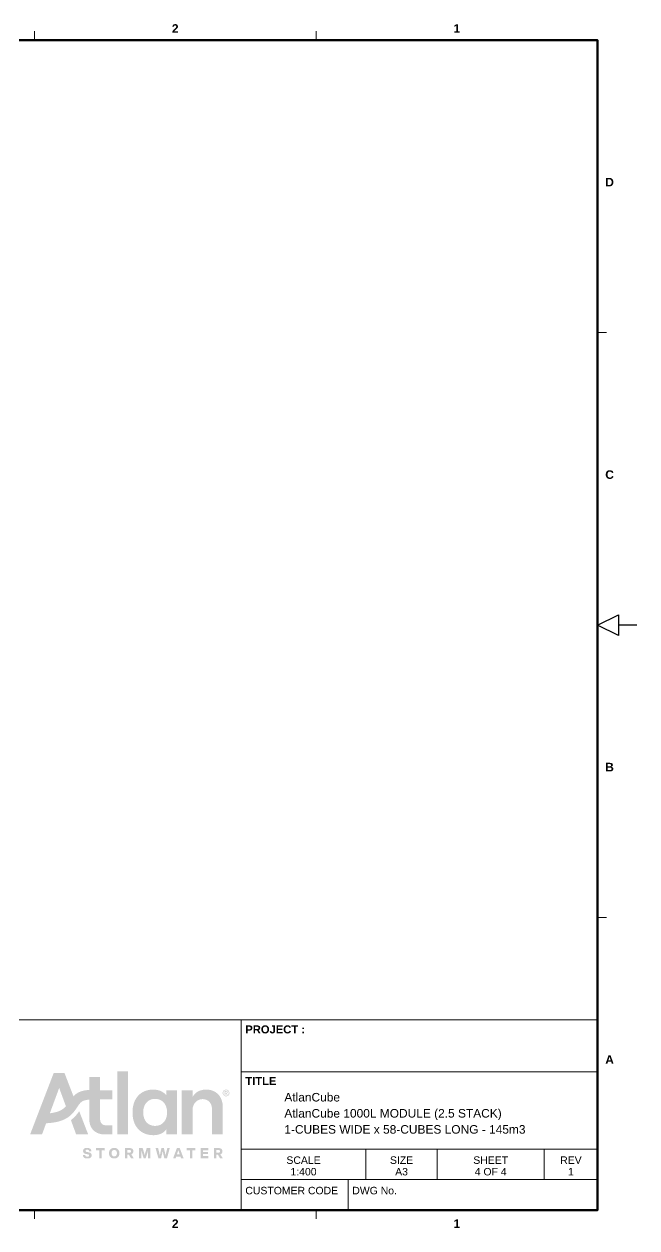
# Model space of a CAD drawing. Header units: millimetres. Extents: x 282 to 167718, y 282 to 525318.
# Drawn here: x 109688 to 167718, y 2307 to 116326 of the extents above; entities that cross this region are included whole.
import ezdxf
from ezdxf.enums import TextEntityAlignment as Align

# ---------------------------------------------------------------- set-up
doc = ezdxf.new("R2010")
doc.units = ezdxf.units.MM
doc.layers.add('FRAME', color=7, linetype='Continuous')
doc.layers.add('TITLE_BLOCK', color=7, linetype='Continuous')
doc.styles.add('ARIAL', font='arial.ttf')
doc.styles.add('ARIAL_BOLD', font='arialbd.ttf')

msp = doc.modelspace()

# ---------------------------------------------------------------- hatches: boundary and pattern name
at = {"layer": 'TITLE_BLOCK', "true_color": 0x0a5cff}
h = msp.add_hatch(color=7, dxfattribs=at)
h.dxf.hatch_style = 1
h.paths.add_polyline_path([(115664.2, 11406.6), (115760, 11159.8), (115752.9, 11156.5), (114626.2, 11156.5), (114618.7, 11165.2), (114122.7, 12517.2), (114124.9, 12522.5), (114229.2, 12602.1), (114336.5, 12692.5), (114430.7, 12780), (114536.2, 12887.3), (114622.8, 12983.9), (114719.8, 13101.9), (114805.8, 13214.6), (114904.5, 13354.1), (114910.6, 13358.6)])
h.paths.add_polyline_path([(118526.9, 14630.9), (118526.5, 11159.8), (118531.9, 11156.7), (119535.1, 11156.7), (119540.7, 11159.8), (119540.8, 17131), (119535.1, 17135.1), (118531.9, 17135.1), (118526.4, 17131)])
h.paths.add_polyline_path([(113540.9, 16911), (114363.3, 14782.5), (114368.7, 14783.8), (114427.7, 14841.1), (114518.9, 14921.9), (114599.4, 14985.6), (114685.2, 15045.9), (114755, 15089.4), (114840.8, 15137.4), (114915.9, 15174.1), (115017.9, 15217.2), (115109.1, 15249.7), (115194.9, 15276), (115275.4, 15296.9), (115393.4, 15322.1), (115586.5, 15352), (115693.8, 15363.1), (115860.2, 15375.1), (115862.2, 15382), (115862, 16599.9), (115865.5, 16604.6), (116879.5, 16604.5), (116883.1, 16599.9), (116882.7, 15349.8), (116884.9, 15343.8), (118038.3, 15342.8), (118045.6, 15339.1), (118046.3, 14491.5), (118043.7, 14488.5), (116890.2, 14487.5), (116884.9, 14486.3), (116882.9, 14480.7), (116883.2, 12635.2), (116888.5, 12549.3), (116894, 12506.4), (116909.3, 12431.3), (116925.4, 12377.7), (116946.8, 12324), (116975, 12270.4), (117011.9, 12216.7), (117051.2, 12173.1), (117110.2, 12123.9), (117153.1, 12096.9), (117206.8, 12070.7), (117265.8, 12049.8), (117367.7, 12028.4), (117453.5, 12021.2), (118038.3, 12020.9), (118044.7, 12018.2), (118046.2, 11159.8), (118043.7, 11157.5), (117265.8, 11158.7), (117137, 11168.6), (117024.4, 11184.3), (116917.1, 11205.9), (116820.5, 11231.6), (116714.4, 11267.1), (116616.6, 11308.2), (116520, 11357.7), (116412.7, 11425.5), (116321.5, 11496.4), (116244.9, 11567.6), (116163.3, 11658.8), (116100.1, 11744.6), (116047.5, 11830.4), (116010.4, 11902.1), (115969.4, 11996.8), (115944.4, 12066.5), (115917.3, 12157.7), (115896.1, 12248.9), (115879.7, 12345.5), (115869.2, 12436.7), (115863.4, 12522.5), (115862.1, 12597.6), (115862.1, 14443.2), (115860.2, 14451.1), (115854.8, 14451.9), (115742.1, 14444.5), (115618.7, 14429.2), (115527.5, 14412.6), (115420.2, 14385.5), (115345.1, 14360.1), (115248.6, 14317.1), (115162.7, 14267), (115098.3, 14219), (115055.4, 14181.6), (115005.6, 14132), (114919.5, 14030.1), (114844.5, 13928.1), (114600.7, 13568.7), (114505.2, 13434.6), (114375.5, 13268.2), (114257.1, 13134.1), (114175.6, 13051.3), (114095.1, 12976.3), (113961, 12865), (113880.5, 12805.8), (113800, 12751.2), (113639.1, 12655), (113547.9, 12607.2), (113445.9, 12559.3), (113242.1, 12477.1), (113032.8, 12408.5), (112807.5, 12349.6), (112598.3, 12306.7), (112362.2, 12269.9), (112104.7, 12241), (111777.4, 12217.9), (111385.8, 11157.8), (110264.5, 11156.5), (110257, 11159.8), (112487.9, 16964.7), (112491, 16969.5), (112496.3, 16970.8), (113515.7, 16970.9), (113523.2, 16959.3)])
h.paths.add_polyline_path([(124312.3, 9604), (124425.6, 9266), (124422.6, 9261.7), (124159.7, 9263.1), (124158.5, 9271.4), (124286.8, 9657.6), (124293.9, 9662.5)])
h.paths.add_polyline_path([(128441.9, 9003.1), (128268.1, 9276.7), (128274.6, 9283.9), (128306.8, 9296.5), (128344.4, 9317.9), (128392.7, 9359), (128410.3, 9378.7), (128431.7, 9410.9), (128447.2, 9443), (128457.7, 9475.2), (128465.7, 9512.8), (128469, 9550.3), (128468.9, 9582.5), (128464, 9625.4), (128454.7, 9663), (128442.3, 9695.2), (128421.3, 9732.7), (128400.3, 9759.6), (128376.6, 9783.1), (128349.8, 9803.9), (128312.2, 9826), (128258.5, 9847.3), (128188.8, 9862.4), (128124.4, 9867), (127673.8, 9867.2), (127668.4, 9864.7), (127666.4, 9856.1), (127666.4, 8906.5), (127673.8, 8903), (127888.4, 8903), (127895.7, 8906.5), (127895.5, 9239.2), (127899.1, 9244.7), (128033.2, 9245.1), (128038.6, 9242.6), (128247.8, 8903.8), (128500, 8903.5), (128502.1, 8906.5)])
h.paths.add_polyline_path([(121139.4, 9325), (121114.8, 9228.4), (121112.4, 9223.8), (121107.1, 9224.4), (121038.1, 9475.2), (120920.9, 9856.1), (120915, 9866.9), (120581.3, 9867.8), (120575.9, 9864.4), (120575.9, 8904.8), (120785.2, 8903), (120792.7, 8906.5), (120791.9, 9394.8), (120787, 9609.4), (120790.5, 9633.3), (120848.7, 9432.3), (120992.2, 8976.3), (121014.3, 8906.5), (121021.2, 8903), (121198.3, 8903.1), (121204.5, 8906.5), (121377.9, 9459.1), (121429, 9632.9), (121432.5, 9620.1), (121426.8, 9405.5), (121426.1, 8906.5), (121434.3, 8903.1), (121638.2, 8903), (121644.3, 8906.5), (121644.3, 8911.9), (121644.2, 9856.1), (121640.1, 9866.9), (121304.1, 9866.9), (121298, 9856.1), (121180.6, 9475.2)])
h.paths.add_polyline_path([(119658.5, 9866.9), (119240.1, 9867.4), (119235.5, 9861.5), (119235.4, 8906.5), (119240.1, 8903), (119454.7, 8903.1), (119463.4, 8906.5), (119463.1, 9239.2), (119470.8, 9245.1), (119604.9, 9244.1), (119814.1, 8905.2), (119819.5, 8903), (120066.3, 8902.9), (120070.6, 8906.5), (119836.9, 9276.7), (119840.9, 9282.8), (119905.3, 9313.1), (119953.6, 9350.9), (119986.5, 9389.4), (120013.5, 9437.7), (120029.2, 9486), (120035, 9518.2), (120037.6, 9561.1), (120034.3, 9614.7), (120024.7, 9657.6), (120013.3, 9689.8), (119993.1, 9727.4), (119963.1, 9764.9), (119932.2, 9793.6), (119878.5, 9826.7), (119830.2, 9846), (119781.9, 9858.3), (119744.4, 9863.9)])
h.paths.add_polyline_path([(125554.6, 8903), (125393.7, 8902.9), (125386.6, 8906.5), (125386.5, 9657.6), (125382.9, 9661.7), (125377.6, 9662.3), (125098.6, 9662), (125093.2, 9665.1), (125091.8, 9856.1), (125091.9, 9861.5), (125096.3, 9866.9), (125908.7, 9868), (125913.6, 9861.5), (125914, 9668.4), (125910.5, 9663), (125624.4, 9662.5), (125617.6, 9657.6), (125617.5, 8906.5), (125608.3, 8902.9)])
h.paths.add_polyline_path([(124173.8, 13735), (124174, 11159.8), (124170.5, 11156.8), (123156.5, 11156.8), (123151.8, 11159.8), (123151.1, 11638.1), (123145.8, 11636.7), (123110.5, 11583.7), (123076.5, 11540.7), (123016.6, 11476.4), (122941.9, 11409.6), (122840, 11335.8), (122748.7, 11282), (122620, 11220.9), (122507.3, 11178.7), (122378.6, 11141.4), (122282, 11120.5), (122137.1, 11099.4), (122062, 11093.4), (121949.4, 11089.8), (121815.2, 11093.2), (121670.4, 11104.7), (121552.4, 11120.8), (121396.8, 11152.3), (121294.8, 11179.7), (121198.3, 11211.3), (121058.8, 11267), (120962.2, 11313.8), (120876.4, 11361.9), (120769.1, 11431.6), (120688.6, 11491.9), (120617.6, 11551.5), (120543.8, 11621.3), (120477.4, 11691), (120414, 11766.1), (120349.6, 11851.9), (120279.3, 11959.2), (120230.1, 12045), (120166.4, 12173.8), (120123.7, 12275.7), (120087, 12377.7), (120054.5, 12485), (120020.9, 12619.1), (119999.3, 12726.4), (119983.3, 12828.3), (119968.2, 12957.1), (119957.3, 13123.4), (119956.6, 13354.1), (119962.6, 13472.1), (119973.1, 13590.1), (119988.7, 13708.2), (120010.5, 13831.6), (120031.8, 13928.1), (120060.3, 14035.4), (120092, 14137.4), (120129.5, 14239.3), (120160.9, 14314.4), (120209.5, 14416.3), (120262.4, 14512.9), (120322.2, 14609.5), (120386.9, 14700.7), (120447.2, 14775.6), (120509.6, 14845.5), (120573.6, 14909.9), (120645.7, 14975.2), (120726.2, 15039.5), (120795.9, 15089), (120871, 15137), (120956.9, 15185.6), (121053.4, 15233.1), (121155.4, 15275.3), (121230.5, 15301.9), (121348.5, 15336.8), (121488, 15368.8), (121616.7, 15389.4), (121783.1, 15405.1), (121911.8, 15408.7), (122056.7, 15405.2), (122169.3, 15394.3), (122319.6, 15368.2), (122442.9, 15336.6), (122561, 15296.9), (122684.4, 15244.2), (122802.4, 15180.1), (122899, 15116.3), (122995.5, 15039), (123076, 14960.5), (123145.8, 14877), (123151.1, 14876.2), (123152.1, 15333.8), (123152.6, 15339.1), (123156.5, 15342.3), (124170.5, 15342.4), (124173.9, 15333.8)])
h.paths.add_polyline_path([(127593.3, 11156.7), (127491.4, 11156.7), (127482.8, 11159.8), (127483.2, 13547.2), (127478, 13649.2), (127472.2, 13702.8), (127456.6, 13794), (127434.9, 13879.9), (127411.7, 13949.6), (127385.2, 14014), (127358.6, 14067.6), (127316.6, 14137.4), (127278, 14191), (127246.8, 14228.6), (127194.6, 14282.2), (127137.3, 14331.8), (127083.6, 14370.2), (127030, 14402.3), (126965.6, 14433.8), (126895.9, 14460.2), (126836.8, 14477.2), (126761.7, 14492.5), (126659.8, 14502.8), (126611.5, 14503.9), (126557.9, 14502.7), (126455.9, 14492.7), (126375.5, 14477.1), (126300.3, 14455.7), (126241.3, 14434.2), (126150.1, 14391.1), (126080.4, 14348.9), (126026.7, 14310), (125957.2, 14250), (125908.7, 14200), (125852.7, 14132), (125815.4, 14078.4), (125768.7, 13997.9), (125735.3, 13928.1), (125709.8, 13863.8), (125687.4, 13794), (125666.5, 13708.2), (125653.4, 13633.1), (125644.3, 13552.6), (125640.2, 13466.8), (125640.1, 11159.8), (125635.1, 11156.7), (124626.5, 11156.7), (124617.7, 11159.8), (124617.9, 15333.8), (124621.1, 15342), (125635.1, 15342.6), (125639.4, 15339.1), (125639.9, 15333.8), (125640.5, 14704.5), (125645.8, 14705.5), (125687.5, 14781.2), (125740.8, 14861.6), (125800, 14936.7), (125853.6, 14995.8), (125930.2, 15068), (125989.2, 15116.2), (126048.2, 15158.9), (126123.3, 15206.1), (126193, 15244), (126284.2, 15286), (126375.5, 15320.2), (126461.3, 15346.6), (126547.1, 15368), (126627.6, 15383.7), (126751, 15400), (126831.5, 15406.2), (126965.6, 15408.7), (127067.5, 15405.4), (127174.8, 15395.1), (127249.9, 15384), (127330.4, 15368.1), (127432.3, 15341.8), (127522.7, 15312.3), (127614.8, 15275.8), (127684.5, 15242.9), (127770.3, 15195.7), (127845.4, 15147.6), (127931.3, 15083.7), (128001, 15024), (128083, 14942.1), (128147.6, 14867), (128196.1, 14802.6), (128265.8, 14695.3), (128312.9, 14609.5), (128351.4, 14529), (128394.1, 14421.7), (128430.2, 14308.3), (128460.4, 14185.7), (128480.9, 14073), (128497.2, 13933.5), (128502.7, 13815.5), (128502.7, 11159.8), (128500, 11156.7)])
h.paths.add_polyline_path([(112583.9, 14400.3), (112135.3, 13182.4), (112131.5, 13171.7), (112136.9, 13168.8), (112276.4, 13185.9), (112378.3, 13201.6), (112496.3, 13222.9), (112619.7, 13250), (112818.2, 13304.7), (112914.8, 13337.2), (113022.1, 13379.7), (113102.6, 13416.4), (113204.5, 13469.9), (113274.3, 13511.6), (113365.5, 13573.6), (113440.6, 13631.8), (113509.1, 13692.1), (113596.2, 13778.9), (113646.3, 13836.9), (113082.2, 15376.7), (113019, 15548.3), (113011.4, 15561.9)])
h.paths.add_polyline_path([(115613.4, 9707), (115581.2, 9700.3), (115549, 9685.9), (115528.7, 9668.4), (115515.4, 9646.9), (115509.9, 9625.4), (115510.3, 9593.3), (115516.5, 9571.8), (115536.6, 9545), (115559.7, 9528.6), (115602.6, 9511.3), (115640.2, 9501.1), (115763.6, 9478.2), (115838.7, 9461), (115892.3, 9443.9), (115940.6, 9423), (115994.3, 9389.7), (116029.1, 9357.2), (116056, 9319.6), (116076.5, 9271.4), (116086.6, 9212.3), (116087, 9164.1), (116076.5, 9099.7), (116054.7, 9046), (116021.1, 8998.5), (115983.6, 8963.4), (115929.9, 8930.4), (115876.3, 8908.8), (115844.1, 8899.4), (115785, 8888), (115726, 8882.7), (115645.6, 8882.4), (115570.5, 8888.5), (115516.8, 8899), (115479.2, 8910), (115409.5, 8941.1), (115380, 8960.2), (115350.5, 8984.5), (115327.5, 9008.5), (115307.1, 9035.3), (115291.5, 9062.2), (115275.1, 9099.7), (115264.4, 9137.2), (115258, 9174.8), (115256, 9212.3), (115259.3, 9219.2), (115264.7, 9220), (115473.9, 9219.9), (115478.5, 9212.3), (115482.1, 9180.2), (115489, 9153.3), (115510.1, 9115.8), (115527.5, 9098.6), (115554.4, 9081.9), (115608, 9065.6), (115688.5, 9059.9), (115752.9, 9065.9), (115774.3, 9071.7), (115806.5, 9087), (115835.5, 9115.8), (115845.6, 9137.2), (115849.3, 9158.7), (115849.8, 9180.2), (115846.2, 9201.6), (115833.3, 9225.5), (115806.5, 9247.7), (115774.3, 9262.2), (115736.8, 9273.4), (115559.7, 9307.9), (115484.6, 9329.3), (115414.9, 9360.9), (115382.7, 9381.7), (115349, 9410.9), (115311.5, 9459.1), (115295.5, 9491.3), (115285, 9523.5), (115278.9, 9555.7), (115276.1, 9604), (115279.7, 9652.3), (115290.4, 9695.2), (115316.8, 9748.8), (115342.1, 9781), (115388, 9821.1), (115431, 9845.6), (115473.9, 9863.3), (115538.3, 9879.5), (115575.8, 9885), (115672.4, 9888.9), (115742.1, 9884.2), (115801.1, 9874.1), (115854.8, 9858.1), (115903.1, 9836.5), (115951.4, 9804.1), (115985.5, 9770.3), (116012.2, 9732.7), (116034.6, 9684.5), (116049.8, 9625.4), (116053.3, 9575.9), (115844.1, 9574.4), (115837.2, 9577.2), (115830.2, 9620.1), (115818.4, 9646.9), (115801.1, 9668.6), (115779.7, 9685.1), (115740.8, 9700.6), (115709.9, 9706.5), (115656.3, 9709.5)])
h.paths.add_polyline_path([(126574, 9867.5), (126407.6, 9867.7), (126402.3, 9865.9), (126399.9, 9861.5), (126399.6, 8906.5), (126407.6, 8902.9), (127131.9, 8903.4), (127135.2, 8906.5), (127135, 9099.7), (127131.9, 9107), (126633, 9107.5), (126629.2, 9110.4), (126629.1, 9287.5), (126629.4, 9292.8), (126633, 9295.8), (127089, 9296.4), (127091.1, 9303.6), (127091.2, 9480.6), (127089, 9486.8), (127083.6, 9487.9), (126633, 9487.7), (126629.1, 9496.7), (126629.1, 9652.3), (126633, 9662.5), (127131.9, 9662.5), (127136.9, 9668.4), (127136.5, 9861.5), (127132.5, 9866.9), (127126.5, 9867.6)])
h.paths.add_polyline_path([(117840.8, 9046), (117866.6, 9017.4), (117900.2, 8987), (117936.8, 8960.2), (117979.3, 8935.6), (118027.6, 8914.5), (118075.9, 8899.3), (118129.5, 8888), (118172.5, 8883.2), (118279.7, 8883.6), (118344.1, 8893.1), (118387, 8904.1), (118446.1, 8926.1), (118489, 8948.1), (118537.3, 8980.4), (118564.1, 9003.1), (118614.1, 9056.8), (118640.6, 9094.3), (118666.9, 9142.6), (118683, 9180.2), (118699.8, 9233.8), (118710.6, 9287.5), (118716.1, 9335.7), (118715.4, 9443), (118705.1, 9512.8), (118694.2, 9555.7), (118672.7, 9614.7), (118651.1, 9657.6), (118623.3, 9700.6), (118597.7, 9732.7), (118564.1, 9766.7), (118531.9, 9793.5), (118483.6, 9825), (118440.7, 9846.2), (118397.8, 9862.7), (118333.4, 9879.2), (118295.8, 9884.9), (118236.8, 9888.9), (118145.6, 9884.5), (118086.6, 9873.6), (118049.1, 9863.2), (118006.1, 9847), (117963.2, 9825.8), (117920.3, 9798.3), (117882.7, 9767.8), (117848.1, 9732.7), (117822.4, 9700.6), (117795.1, 9657.6), (117773.8, 9614.7), (117755.7, 9566.4), (117741.6, 9512.8), (117734.3, 9469.9), (117729.6, 9416.2), (117729.4, 9357.2), (117734.6, 9298.2), (117742.1, 9255.3), (117756.2, 9201.6), (117774.4, 9153.3), (117795.7, 9110.4)])
h.paths.add_polyline_path([(123187.5, 9630.8), (123081.4, 9166.5), (123075.6, 9180.2), (123045.3, 9346.5), (123018.4, 9475.2), (122928.5, 9861.5), (122920.4, 9867.7), (122700.5, 9867.1), (122693.6, 9850.8), (122620, 9534.2), (122550.6, 9185.5), (122544.9, 9169.1), (122471.3, 9491.3), (122381.6, 9861.5), (122373.2, 9867.7), (122147.9, 9867.7), (122142.5, 9865.4), (122141.2, 9861.5), (122405.4, 8903.9), (122657.5, 8903.1), (122661, 8906.5), (122744.6, 9255.3), (122813.1, 9580.5), (122819.1, 9561.1), (122865.9, 9325), (122963.9, 8906.5), (122974.1, 8903.1), (123215.5, 8903.1), (123220.9, 8905), (123482.8, 9861.5), (123478.4, 9867.6), (123247.7, 9866.5)])
h.paths.add_polyline_path([(121976.2, 11976.2), (121906.5, 11983.7), (121847.4, 11994.1), (121734.8, 12022.8), (121632.8, 12060.5), (121536.3, 12108.6), (121445.1, 12167.4), (121353.9, 12241.6), (121297.9, 12297.2), (121255.4, 12345.5), (121191.3, 12431.3), (121133.2, 12527.9), (121080.3, 12640.8), (121039.6, 12753.2), (121008.1, 12871.2), (120986.5, 12989.3), (120971, 13144.9), (120970.1, 13327.3), (120976.2, 13423.8), (120992.3, 13547.2), (121019.7, 13676), (121055.7, 13794), (121101.1, 13906.7), (121154.3, 14008.6), (121217.7, 14105.2), (121292.8, 14196.4), (121359.2, 14262.1), (121439.7, 14327.8), (121493.4, 14364.4), (121547, 14396.3), (121622.1, 14433.8), (121734.8, 14476.7), (121836.7, 14503.3), (121933.3, 14519.4), (122062, 14528.4), (122201.5, 14524.2), (122319.6, 14508.7), (122432.2, 14482.4), (122539.5, 14445.2), (122652.2, 14391.2), (122705.8, 14359), (122759.5, 14322), (122845.3, 14251.1), (122895.4, 14201.7), (122933.7, 14158.8), (122991.8, 14083.7), (123055.4, 13981.8), (123103.3, 13885.2), (123148.7, 13767.2), (123184.9, 13638.4), (123206.6, 13525.8), (123222.4, 13386.3), (123227, 13268.2), (123222.3, 13112.7), (123206.6, 12973.2), (123179.6, 12839.1), (123143.2, 12715.7), (123103, 12613.7), (123055.4, 12517.2), (122991.7, 12415.2), (122933.5, 12340.1), (122895.3, 12297.2), (122845.3, 12247.8), (122759.5, 12177), (122662.9, 12113.8), (122555.6, 12060.5), (122453.7, 12023.4), (122335.6, 11993.8), (122228.3, 11977.8), (122110.3, 11971.3), (122029.8, 11972)])
h.paths.add_polyline_path([(118447.4, 9550.3), (118425.8, 9587.9), (118408.9, 9609.4), (118365.6, 9648.3), (118328, 9669.1), (118274.4, 9685.3), (118215.4, 9689.3), (118172.5, 9685.4), (118151, 9680.4), (118118.8, 9669.3), (118097.3, 9658.5), (118065.5, 9636.2), (118048.1, 9620.1), (118014.7, 9577.2), (117987.3, 9518.2), (117972.1, 9453.8), (117967.2, 9384), (117971.6, 9319.6), (117988, 9249.9), (118015.6, 9190.9), (118050, 9148), (118075.9, 9125.3), (118124.2, 9098.5), (118156.4, 9088), (118183.2, 9083), (118226.1, 9080.8), (118252.9, 9081.6), (118285.1, 9086.9), (118322.7, 9098.6), (118360.2, 9118.3), (118397.8, 9149), (118431.6, 9190.9), (118457.9, 9244.5), (118469.1, 9282.1), (118478.6, 9341.1), (118479.7, 9416.2), (118474.1, 9464.5), (118463.8, 9507.4)])
h.paths.add_polyline_path([(128612, 15333.8), (128573.6, 15296.2), (128536.1, 15242.5), (128508.9, 15178.2), (128497.9, 15124.5), (128497.8, 15049.4), (128508.9, 14995.8), (128530.7, 14942.1), (128562, 14893.8), (128585.8, 14866.7), (128618, 14838), (128666.3, 14807), (128719.9, 14785), (128773.6, 14773.8), (128848.7, 14773.5), (128902.3, 14784.2), (128934.5, 14795.4), (128966.7, 14811.2), (129015, 14844.2), (129054.2, 14883.1), (129081.4, 14920.7), (129107.8, 14974.3), (129124.5, 15038.7), (129127.6, 15092.3), (129124.4, 15135.2), (129117.9, 15167.4), (129096.3, 15226.5), (129075.3, 15264), (129059.8, 15285.5), (129012.7, 15333.8), (128972.1, 15362.9), (128918.4, 15388.4), (128880.9, 15399.3), (128843.3, 15405.3), (128778.9, 15405), (128725.3, 15394.3), (128660.9, 15367.5)])
h.paths.add_polyline_path([(119807.1, 9534.2), (119799, 9502.1), (119779.7, 9469.9), (119755.1, 9447.6), (119717.6, 9430), (119674.6, 9423.4), (119465.4, 9424.5), (119463.4, 9426.9), (119463.6, 9679.1), (119470.8, 9684.3), (119669.3, 9684), (119706.8, 9680.1), (119739, 9669.4), (119771.2, 9647.1), (119795, 9614.7), (119806.7, 9577.2)])
h.paths.add_polyline_path([(124481.6, 9727.4), (124428, 9865.9), (124165.1, 9867.6), (124159.7, 9866.8), (124154.5, 9861.5), (123802.9, 8906.5), (123805.6, 8903.4), (124036.3, 8903.9), (124087.4, 9056.8), (124091.4, 9067.5), (124095.3, 9070.3), (124492.4, 9069.1), (124544, 8917.3), (124551.4, 8903.1), (124782.1, 8903), (124787.4, 8903.1), (124790.7, 8906.5)])
h.paths.add_polyline_path([(128226.4, 9614.7), (128235.1, 9593.3), (128239.9, 9566.4), (128239.8, 9539.6), (128234.6, 9512.8), (128223, 9486), (128211.9, 9469.9), (128194.2, 9452.7), (128178.1, 9442.2), (128145.9, 9429), (128113.7, 9423.6), (127904.5, 9423.2), (127899.1, 9423.4), (127895.7, 9426.9), (127895.6, 9673.7), (127899.1, 9683.8), (128097.6, 9684.1), (128140.5, 9679.7), (128172.6, 9668.4), (128188.8, 9658.8), (128213, 9636.2)])
h.paths.add_polyline_path([(129028.2, 15242.5), (128993.5, 15282.8), (128956, 15312.9), (128913.1, 15335.8), (128859.4, 15351.5), (128811.1, 15355.2), (128762.9, 15350.9), (128709.2, 15334.7), (128660.9, 15308.1), (128616.5, 15269.4), (128584.1, 15226.5), (128557.5, 15167.4), (128547.2, 15119.2), (128546.1, 15065.5), (128551.7, 15027.9), (128567.9, 14979.7), (128600, 14926), (128644.8, 14880.5), (128682.4, 14854.8), (128730.7, 14834), (128784.3, 14822.5), (128838, 14822.2), (128875.5, 14828.6), (128918.4, 14843.2), (128966.7, 14870.6), (129005.1, 14904.6), (129038.1, 14947.5), (129064.9, 15006.5), (129075.2, 15054.8), (129076.4, 15103.1), (129070.5, 15146), (129054.9, 15194.3)])
h.paths.add_polyline_path([(128821.9, 15266.7), (128693.1, 15266.7), (128690.4, 15264), (128690.4, 14909.9), (128693.1, 14905.6), (128741.4, 14905.6), (128744.1, 14909.9), (128744.1, 15044), (128746.8, 15046.7), (128800.4, 15046.7), (128812.9, 15033.3), (128897, 14906.8), (128956, 14905.6), (128959.8, 14909.9), (128956.9, 14915.3), (128869.4, 15044), (128875.5, 15049.4), (128902.3, 15059.4), (128918.4, 15069.9), (128935.8, 15087), (128946.5, 15103.1), (128958.1, 15140.6), (128958, 15172.8), (128952.8, 15194.3), (128934.5, 15225.4), (128907.7, 15248.9), (128880.9, 15260.8), (128864.8, 15264.7)])
h.paths.add_polyline_path([(116513.1, 9797.1), (116512.9, 9668.4), (116517.4, 9663), (116804.4, 9662.4), (116807.6, 9657.6), (116807.6, 8906.5), (116815.1, 8902.9), (117035.1, 8903), (117038.8, 8906.5), (117038.9, 9657.6), (117045.8, 9662.4), (117331.6, 9663), (117334.8, 9668.4), (117334.5, 9861.5), (117331.7, 9866.9), (116520, 9867.8), (116513.2, 9861.5)])
h.paths.add_polyline_path([(128868.2, 15215.7), (128838, 15222.8), (128745, 15221.1), (128744.1, 15097.7), (128746.8, 15094.1), (128854.1, 15095.2), (128870.2, 15100.8), (128886.2, 15112.2), (128898.5, 15129.9), (128903.8, 15151.3), (128903.1, 15167.4), (128893.5, 15194.3), (128880.9, 15207.8)])

# ---------------------------------------------------------------- linework, layer by layer
at = {"layer": 'FRAME', "lineweight": 20}
for p, q in [((110666.7, 114800), (110666.7, 115646.7)), ((137333.3, 114800), (137333.3, 115646.7)), ((164000, 87100), (164846.7, 87100)), ((164000, 59400), (164846.7, 59400)), ((164000, 31700), (164846.7, 31700)), ((110666.7, 4000), (110666.7, 3153.3)), ((137333.3, 4000), (137333.3, 3153.3))]:
    msp.add_line(p, q, dxfattribs=at)
at = {"layer": 'FRAME', "lineweight": 30}
msp.add_line((167717.8, 59400), (165128.9, 59400), dxfattribs=at)
at = {"layer": 'FRAME', "lineweight": 53}
msp.add_lwpolyline([(4000, 4000), (164000, 4000), (164000, 114800), (4000, 114800)], close=True, dxfattribs=at)
at = {"layer": 'TITLE_BLOCK', "lineweight": 18}
for p, q in [((130240, 17104), (164000, 17104)), ((130240, 9760), (164000, 9760)), ((130240, 6880), (164000, 6880))]:
    msp.add_line(p, q, dxfattribs=at)
at = {"layer": 'TITLE_BLOCK', "lineweight": 9}
for p, q in [((142056, 6880), (142056, 9760)), ((148808, 6880), (148808, 9760)), ((158936, 6880), (158936, 9760)), ((140368, 4000), (140368, 6880))]:
    msp.add_line(p, q, dxfattribs=at)
at = {"layer": 'TITLE_BLOCK', "lineweight": 18}
for points in [[(109120, 4000), (130240, 4000), (130240, 22000), (109120, 22000)], [(130240, 4000), (164000, 4000), (164000, 22000), (130240, 22000)]]:
    msp.add_lwpolyline(points, close=True, dxfattribs=at)

# ---------------------------------------------------------------- texts
at = {"layer": 'FRAME', "style": 'ARIAL_BOLD'}
for s, p in [('2', (124000, 115505.6)), ('1', (150666.7, 115505.6)), ('D', (165128.9, 100950)), ('C', (165128.9, 73250)), ('B', (165128.9, 45550)), ('A', (165128.9, 17850)), ('2', (124000, 2306.7)), ('1', (150666.7, 2306.7))]:
    msp.add_text(s, height=808.3, dxfattribs=at).set_placement(p, align=Align.CENTER)
at = {"layer": 'TITLE_BLOCK'}
for s, height, style, p in [('PROJECT :', 757.77, 'ARIAL_BOLD', (130640, 20730)), ('TITLE', 757.77, 'ARIAL_BOLD', (130640, 15834)), ('AtlanCube', 808.28, 'ARIAL', (134332.2, 14281.8)), ('AtlanCube 1000L MODULE (2.5 STACK)', 808.284, 'ARIAL', (134332.2, 12757.8)), ('1-CUBES WIDE x 58-CUBES LONG - 145m3', 808.284, 'ARIAL', (134332.2, 11233.8)), ('CUSTOMER CODE', 707.249, 'ARIAL', (130640, 5492.2)), ('DWG No.', 707.25, 'ARIAL', (140768, 5492.2))]:
    msp.add_text(s, height=height, dxfattribs=dict(at, style=style)).set_placement(p)
at = {"layer": 'TITLE_BLOCK', "style": 'ARIAL'}
for s, height, p in [('SCALE', 707.25, (136148, 8372.2)), ('1:400', 707.25, (136148, 7280)), ('SIZE', 707.25, (145432, 8372.2)), ('A3', 707.25, (145432, 7280)), ('SHEET', 707.25, (153872, 8372.2)), ('4 OF 4', 707.25, (153872, 7280)), ('REV', 707.25, (161468, 8372.2)), ('1', 707.2, (161468, 7280))]:
    msp.add_text(s, height=height, dxfattribs=at).set_placement(p, align=Align.CENTER)

# ---------------------------------------------------------------- next in the draw order: wipeouts: each hides what was drawn before it
msp.add_wipeout([(165975.6, 60387.8), (165975.6, 58412.2), (164000, 59400)])

# ---------------------------------------------------------------- next in the draw order: linework, layer by layer
at = {"layer": 'FRAME', "lineweight": 30}
msp.add_lwpolyline([(165975.6, 60387.8), (165975.6, 58412.2), (164000, 59400)], close=True, dxfattribs=at)

doc.saveas('drawing.dxf')
